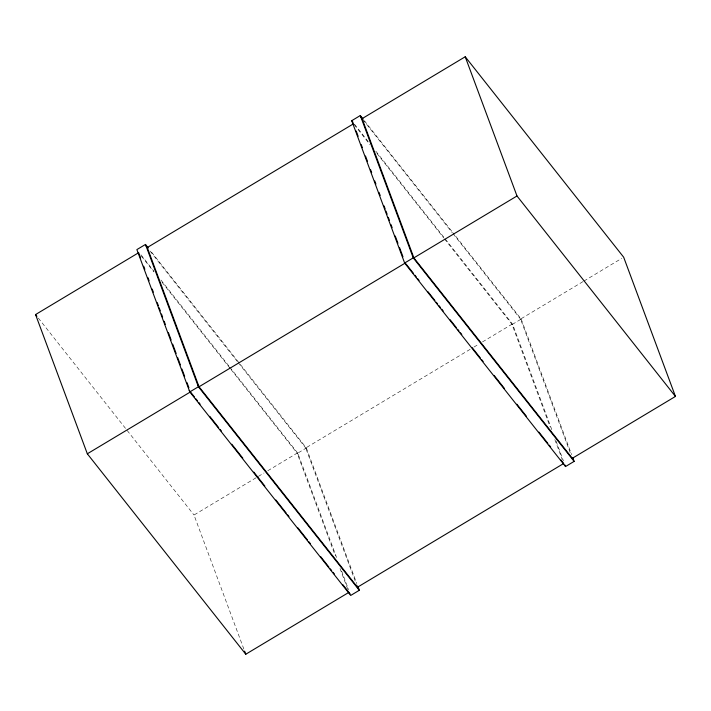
<?xml version="1.0" encoding="UTF-8"?>
<svg xmlns="http://www.w3.org/2000/svg" width="711" height="711" viewBox="0 0 711 711"><rect width="100%" height="100%" fill="white"/><g stroke="black" fill="none" stroke-linecap="round" stroke-linejoin="round"><path stroke-width="0.53" stroke-dasharray="3.56 2.67" d="M243.846 649.045L194.005 515.013L257.391 476.983M258.333 476.414L264.012 473.011M267.798 470.735L297.118 453.138L335.379 556.002M470.14 349.332L305.712 447.983L355.944 583.056M473.944 347.048L478.69 344.195M482.493 341.911L511.956 324.234L550.207 427.098M582.993 281.618L520.55 319.079L570.782 454.151M583.935 281.049L621.778 258.342M336.596 557.54L297.767 453.138L306.361 447.974L150.288 250.539M551.816 429.675L512.604 324.234L521.199 319.079L453.129 232.968M364.432 120.763L452.436 232.097M362.788 119.51L452.347 232.799M453.04 233.67L521.767 320.625M354.46 124.185L368.218 141.578M375.781 151.15L512.604 324.234M354.194 124.665L370.04 144.706M376.928 153.425L443.753 237.954M444.446 238.834L513.173 325.78M150.021 251.027L237.51 361.703M238.203 362.574L306.939 449.521M141 254.822L154.065 271.353M160.944 280.045L229.013 366.156M229.697 367.027L297.767 453.138M141.427 256.182L153.825 271.869M162.09 282.329L230.293 368.6M230.986 369.471L298.344 454.685M38.305 318.057L194.005 515.013M521.199 319.079L571.617 454.649M556.064 441.104L563.405 460.844M554.847 439.567L562.188 459.306M306.361 447.974L356.78 583.553M341.618 571.049L348.577 589.748M340.009 568.471L348.514 591.321"/><path stroke-width="1.07" d="M148.217 247.926L145.471 244.451L136.876 249.605L189.801 391.921L350.692 595.454L359.286 590.299L357.935 586.673M572.773 457.768L574.124 461.395L565.529 466.549L404.639 263.026L351.714 120.701L360.308 115.546L363.054 119.03M348.897 592.361L245.775 654.236L87.329 453.796L35.55 314.564L138.672 252.698L140.6 257.889M405.288 263.017L199.044 386.766L147.266 247.535L353.509 123.794M465.225 56.764L516.995 195.987L413.882 257.862L362.103 118.639L465.225 56.764L623.671 257.204L675.45 396.436L572.328 458.302M189.801 391.921L198.396 386.766L145.471 244.451M404.639 263.026L413.233 257.862L360.308 115.546M87.329 453.796L190.45 391.921M516.995 195.987L675.45 396.436M360.886 117.093L362.103 118.639M351.714 120.701L353.091 122.443M412.656 256.315L573.546 459.848M413.233 257.862L574.124 461.395M405.972 263.888L413.553 273.477M414.931 275.219L416.308 276.961M417.686 278.703L419.063 280.445M428.022 291.777L434.91 300.495M436.287 302.237L437.665 303.979M439.043 305.721L440.42 307.463M441.798 309.205L443.175 310.947M450.063 319.666L456.266 327.504M457.644 329.246L459.022 330.997M460.399 332.739L461.777 334.481M472.113 347.555L480.378 358.006M481.756 359.757L483.133 361.499M494.154 375.444L504.49 388.508M516.888 404.204L526.531 416.397M538.938 432.084L547.888 443.415M549.265 445.157L550.643 446.899M560.979 459.973L563.734 463.465L357.491 587.206L356.718 585.126M146.048 245.997L147.266 247.535M197.827 385.22L358.708 588.752M198.396 386.766L359.286 590.299M189.233 390.375L194.583 397.147M195.96 398.889L197.338 400.631M198.716 402.382L200.093 404.124M209.736 416.317L218.695 427.649M220.072 429.391L221.45 431.133M231.786 444.206L242.806 458.151M253.827 472.095L264.848 486.04M275.877 499.984L286.204 513.058M287.582 514.8L288.968 516.542M297.918 527.873L307.561 540.076M308.938 541.818L310.316 543.56M320.652 556.633L328.917 567.094M330.295 568.836L331.673 570.577M333.05 572.319L334.437 574.061M342.702 584.522L350.114 593.907M35.55 314.564L36.928 316.315M564.952 465.003L565.529 466.549M356.211 131.064L358.14 136.263M361.232 144.573L362.397 147.692M365.49 156.002L367.418 161.193M370.511 169.511L371.666 172.622M374.759 180.941L375.915 184.051M379.007 192.361L380.172 195.481M384.029 205.87L385.193 208.99M385.966 211.069L387.122 214.18M388.286 217.299L389.441 220.419M390.988 224.578L392.143 227.689M395.236 235.999L397.947 243.278M399.484 247.428L402.968 256.787M143.693 266.198L144.857 269.318M147.941 277.628L149.106 280.747M152.198 289.057L153.354 292.177M157.22 302.566L158.375 305.686M159.148 307.765L160.313 310.876M161.468 313.995L162.623 317.115M164.17 321.265L165.334 324.385M168.427 332.695L171.129 339.974M172.675 344.124L176.15 353.474M177.697 357.633L180.398 364.903M181.945 369.062L184.656 376.332M186.975 382.571L188.904 387.762M244.62 651.125L245.775 654.236"/></g></svg>
